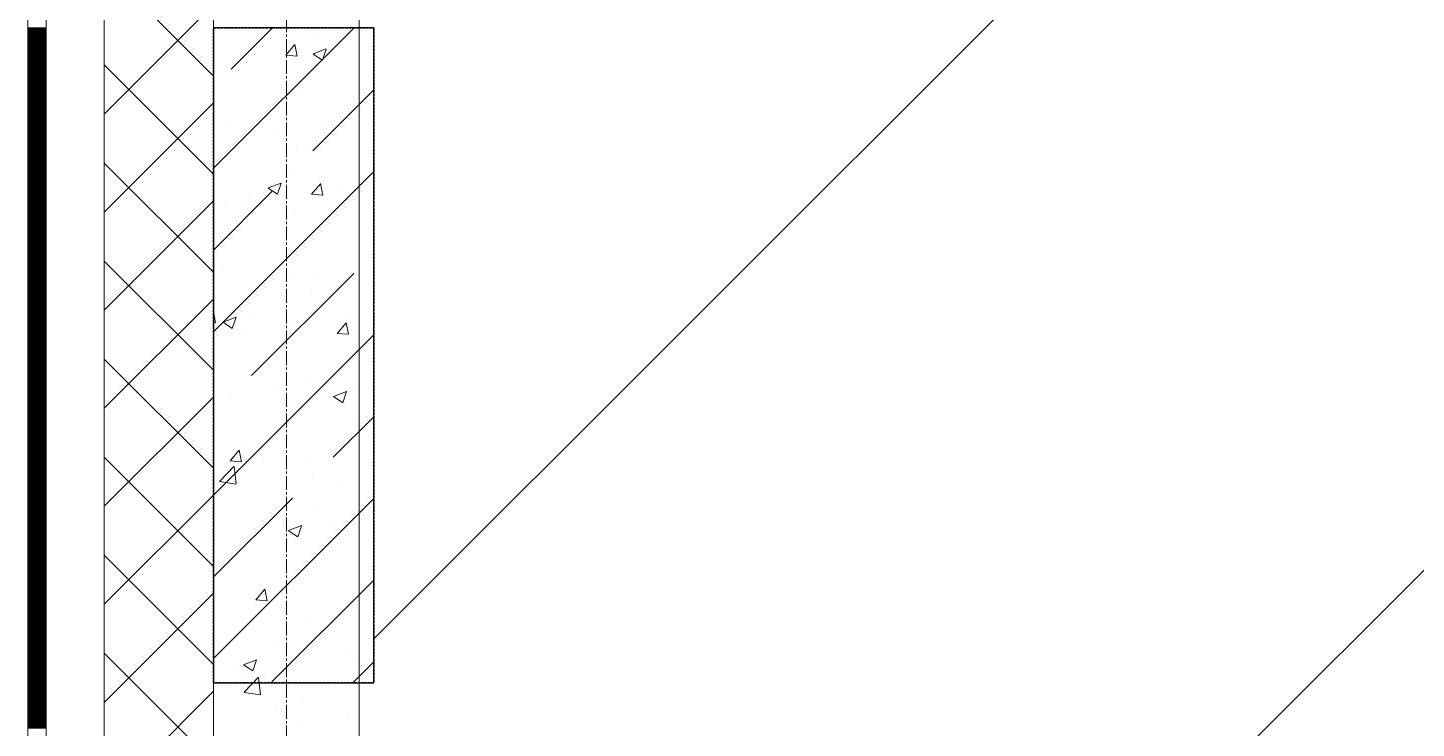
# Model space of a CAD drawing. Header units: millimetres. Extents: x 538266 to 1167394, y 114608 to 637157.
# Drawn here: x 828883 to 830789, y 162451 to 163413 of the extents above; entities that cross this region are included whole.
import ezdxf
from ezdxf.enums import TextEntityAlignment as Align

# ---------------------------------------------------------------- set-up
doc = ezdxf.new("R2010")
doc.units = ezdxf.units.MM
for name, pattern in [('CENTER2', [28.575, 19.05, -3.175, 3.175, -3.175]), ('DASHED', [19.05, 12.7, -6.35]), ('HIDDEN2', [4.7625, 3.175, -1.5875])]:
    doc.linetypes.add(name, pattern=pattern)
doc.layers.get('Defpoints').update_dxf_attribs({"color": 140})
doc.layers.add('АР_Делит', color=120, linetype='Continuous', lineweight=0, plot=False)
for name, color, linetype, lineweight in [('АР_Колонны', 70, 'Continuous', 30), ('АР_Стены ЖБ', 7, 'Continuous', 35), ('АР_Стены ПЕНОблок', 52, 'Continuous', 20), ('АР_Тонкая', 254, 'Continuous', 5), ('АР_Утеплитель', 31, 'Continuous', 0), ('АР_Штриховка', 8, 'Continuous', 0)]:
    doc.layers.add(name, color=color, linetype=linetype, lineweight=lineweight)
doc.layers.add('РД_Оси_100', color=7, linetype='Continuous', lineweight=0, true_color=0x525252)
doc.layers.add('ФВ-5', color=7, linetype='Continuous')
doc.styles.add('style1', font='ARIALN.TTF')

# ---------------------------------------------------------------- blocks, each defined once
blk = doc.blocks.new('2_этаж')
at = {"layer": 'АР_Колонны', "color": 18, "linetype": 'HIDDEN2', "lineweight": 25, "true_color": 0x000000}
for p, q in [((672773.6, 163413.2), (672993.6, 163413.2)), ((672773.6, 162513.2), (672773.6, 163413.2)), ((672993.6, 163413.2), (672993.6, 162513.2)), ((672993.6, 162513.2), (672773.6, 162513.2))]:
    blk.add_line(p, q, dxfattribs=at)
at = {"layer": 'АР_Колонны', "color": 18, "linetype": 'Continuous', "lineweight": 15, "true_color": 0x000000}
for p, q in [((672993.6, 163413.2), (672773.6, 163413.2)), ((672773.6, 163413.2), (672773.6, 162513.2)), ((672993.6, 163413.2), (672773.6, 163413.2)), ((672773.6, 163413.2), (672773.6, 162513.2)), ((672993.6, 162513.2), (672993.6, 163413.2)), ((672993.6, 162513.2), (672993.6, 163413.2)), ((672773.6, 162513.2), (672993.6, 162513.2)), ((672773.6, 162513.2), (672993.6, 162513.2))]:
    blk.add_line(p, q, dxfattribs=at)
at = {"layer": 'АР_Стены ЖБ', "color": 18, "linetype": 'Continuous', "lineweight": 30, "true_color": 0x000000}
for p, q in [((672993.6, 163413.2), (672773.6, 163413.2)), ((672773.6, 163413.2), (672773.6, 162513.2)), ((672993.6, 162513.2), (672993.6, 163413.2)), ((672773.6, 162513.2), (672993.6, 162513.2))]:
    blk.add_line(p, q, dxfattribs=at)
at = {"layer": 'АР_Стены ПЕНОблок', "color": 18, "linetype": 'Continuous', "lineweight": 20, "true_color": 0x000000}
for p, q in [((672773.6, 213213.2), (672773.6, 137013.2)), ((672973.6, 137013.2), (672973.6, 213213.2))]:
    blk.add_line(p, q, dxfattribs=at)
at = {"layer": 'АР_Тонкая', "color": 18, "linetype": 'Continuous', "lineweight": 5, "true_color": 0x000000}
for p, q in [((672518.6, 213213.2), (672518.6, 137013.2)), ((672543.6, 213213.2), (672543.6, 137013.2)), ((672543.6, 137013.2), (672543.6, 213213.2)), ((672623.6, 137013.2), (672623.6, 213213.2))]:
    blk.add_line(p, q, dxfattribs=at)
at = {"layer": 'АР_Утеплитель', "color": 18, "linetype": 'Continuous', "lineweight": 0, "true_color": 0x000000}
for p, q in [((672623.6, 213213.2), (672623.6, 137013.2)), ((672773.6, 137013.2), (672773.6, 213213.2))]:
    blk.add_line(p, q, dxfattribs=at)
at = {"layer": 'АР_Штриховка', "color": 18, "linetype": 'Continuous', "lineweight": 0, "true_color": 0x000000}
for p, q in [((672773.6, 163346.8), (672623.6, 163496.8)), ((672623.6, 163294.7), (672773.6, 163444.7)), ((672518.6, 163413), (672543.6, 163413)), ((672518.6, 163412), (672543.6, 163412)), ((672518.6, 163411), (672543.6, 163411)), ((672518.6, 163410), (672543.6, 163410)), ((672518.6, 163409), (672543.6, 163409)), ((672518.6, 163408), (672543.6, 163408)), ((672518.6, 163407), (672543.6, 163407)), ((672518.6, 163406), (672543.6, 163406)), ((672518.6, 163405), (672543.6, 163405)), ((672518.6, 163404), (672543.6, 163404)), ((672518.6, 163403), (672543.6, 163403)), ((672518.6, 163402), (672543.6, 163402)), ((672518.6, 163401), (672543.6, 163401)), ((672894.1, 163412.2), (672894.1, 163412.2)), ((672518.6, 163400), (672543.6, 163400)), ((672518.6, 163399), (672543.6, 163399)), ((672518.6, 163398), (672543.6, 163398)), ((672518.6, 163397), (672543.6, 163397)), ((672518.6, 163396), (672543.6, 163396)), ((672518.6, 163395), (672543.6, 163395)), ((672518.6, 163394), (672543.6, 163394)), ((672518.6, 163393), (672543.6, 163393)), ((672518.6, 163392), (672543.6, 163392)), ((672518.6, 163391), (672543.6, 163391)), ((672518.6, 163390), (672543.6, 163390)), ((672518.6, 163389), (672543.6, 163389)), ((672518.6, 163388), (672543.6, 163388)), ((672518.6, 163387), (672543.6, 163387)), ((672518.6, 163386), (672543.6, 163386)), ((672518.6, 163385), (672543.6, 163385)), ((672518.6, 163384), (672543.6, 163384)), ((672518.6, 163383), (672543.6, 163383)), ((672518.6, 163382), (672543.6, 163382)), ((672872.7, 163375.5), (672885, 163390.1)), ((672888.1, 163374.2), (672885.2, 163390.1)), ((672910.3, 163377.3), (672928.1, 163384.1)), ((672916.3, 163398.8), (672916.3, 163398.8)), ((672922.9, 163368.6), (672928, 163383.9)), ((672518.6, 163381), (672543.6, 163381)), ((672518.6, 163380), (672543.6, 163380)), ((672518.6, 163379), (672543.6, 163379)), ((672518.6, 163378), (672543.6, 163378)), ((672518.6, 163377), (672543.6, 163377)), ((672518.6, 163376), (672543.6, 163376)), ((672518.6, 163375), (672543.6, 163375)), ((672518.6, 163374), (672543.6, 163374)), ((672518.6, 163373), (672543.6, 163373)), ((672518.6, 163372), (672543.6, 163372)), ((672518.6, 163371), (672543.6, 163371)), ((672518.6, 163370), (672543.6, 163370)), ((672518.6, 163369), (672543.6, 163369)), ((672518.6, 163368), (672543.6, 163368)), ((672518.6, 163367), (672543.6, 163367)), ((672518.6, 163366), (672543.6, 163366)), ((672518.6, 163365), (672543.6, 163365)), ((672518.6, 163364), (672543.6, 163364)), ((672518.6, 163363), (672543.6, 163363)), ((672773.6, 163212.1), (672623.6, 163362.1)), ((672872.7, 163375.5), (672887.9, 163374.2)), ((672910.2, 163377.1), (672922.9, 163368.6)), ((672923, 163373.8), (672923, 163373.8)), ((672518.6, 163362), (672543.6, 163362)), ((672518.6, 163361), (672543.6, 163361)), ((672518.6, 163360), (672543.6, 163360)), ((672518.6, 163359), (672543.6, 163359)), ((672518.6, 163358), (672543.6, 163358)), ((672518.6, 163357), (672543.6, 163357)), ((672518.6, 163356), (672543.6, 163356)), ((672518.6, 163355), (672543.6, 163355)), ((672518.6, 163354), (672543.6, 163354)), ((672518.6, 163353), (672543.6, 163353)), ((672518.6, 163352), (672543.6, 163352)), ((672518.6, 163351), (672543.6, 163351)), ((672518.6, 163350), (672543.6, 163350)), ((672518.6, 163349), (672543.6, 163349)), ((672518.6, 163348), (672543.6, 163348)), ((672518.6, 163347), (672543.6, 163347)), ((672518.6, 163346), (672543.6, 163346)), ((672518.6, 163345), (672543.6, 163345)), ((672518.6, 163344), (672543.6, 163344)), ((672518.6, 163343), (672543.6, 163343)), ((672518.6, 163342), (672543.6, 163342)), ((672518.6, 163341), (672543.6, 163341)), ((672518.6, 163340), (672543.6, 163340)), ((672518.6, 163339), (672543.6, 163339)), ((672518.6, 163338), (672543.6, 163338)), ((672518.6, 163337), (672543.6, 163337)), ((672518.6, 163336), (672543.6, 163336)), ((672518.6, 163335), (672543.6, 163335)), ((672518.6, 163334), (672543.6, 163334)), ((672518.6, 163333), (672543.6, 163333)), ((672518.6, 163332), (672543.6, 163332)), ((672518.6, 163331), (672543.6, 163331)), ((672518.6, 163330), (672543.6, 163330)), ((672518.6, 163329), (672543.6, 163329)), ((672518.6, 163328), (672543.6, 163328)), ((672518.6, 163327), (672543.6, 163327)), ((672518.6, 163326), (672543.6, 163326)), ((672518.6, 163325), (672543.6, 163325)), ((672518.6, 163324), (672543.6, 163324)), ((672891, 163327.7), (672891, 163327.7)), ((672518.6, 163323), (672543.6, 163323)), ((672518.6, 163322), (672543.6, 163322)), ((672518.6, 163321), (672543.6, 163321)), ((672518.6, 163320), (672543.6, 163320)), ((672518.6, 163319), (672543.6, 163319)), ((672518.6, 163318), (672543.6, 163318)), ((672518.6, 163317), (672543.6, 163317)), ((672518.6, 163316), (672543.6, 163316)), ((672518.6, 163315), (672543.6, 163315)), ((672518.6, 163314), (672543.6, 163314)), ((672518.6, 163313), (672543.6, 163313)), ((672518.6, 163312), (672543.6, 163312)), ((672518.6, 163311), (672543.6, 163311)), ((672518.6, 163310), (672543.6, 163310)), ((672518.6, 163309), (672543.6, 163309)), ((672518.6, 163308), (672543.6, 163308)), ((672518.6, 163307), (672543.6, 163307)), ((672518.6, 163306), (672543.6, 163306)), ((672518.6, 163305), (672543.6, 163305)), ((672623.6, 163160), (672773.6, 163310)), ((672872.3, 163312.3), (672872.3, 163312.3)), ((672518.6, 163304), (672543.6, 163304)), ((672518.6, 163303), (672543.6, 163303)), ((672518.6, 163302), (672543.6, 163302)), ((672518.6, 163301), (672543.6, 163301)), ((672518.6, 163300), (672543.6, 163300)), ((672518.6, 163299), (672543.6, 163299)), ((672518.6, 163298), (672543.6, 163298)), ((672518.6, 163297), (672543.6, 163297)), ((672518.6, 163296), (672543.6, 163296)), ((672518.6, 163295), (672543.6, 163295)), ((672518.6, 163294), (672543.6, 163294)), ((672518.6, 163293), (672543.6, 163293)), ((672518.6, 163292), (672543.6, 163292)), ((672518.6, 163291), (672543.6, 163291)), ((672518.6, 163290), (672543.6, 163290)), ((672518.6, 163289), (672543.6, 163289)), ((672518.6, 163288), (672543.6, 163288)), ((672518.6, 163287), (672543.6, 163287)), ((672518.6, 163286), (672543.6, 163286)), ((672518.6, 163285), (672543.6, 163285)), ((672518.6, 163284), (672543.6, 163284)), ((672518.6, 163283), (672543.6, 163283)), ((672518.6, 163282), (672543.6, 163282)), ((672518.6, 163281), (672543.6, 163281)), ((672518.6, 163280), (672543.6, 163280)), ((672518.6, 163279), (672543.6, 163279)), ((672518.6, 163278), (672543.6, 163278)), ((672518.6, 163277), (672543.6, 163277)), ((672518.6, 163276), (672543.6, 163276)), ((672518.6, 163275), (672543.6, 163275)), ((672518.6, 163274), (672543.6, 163274)), ((672518.6, 163273), (672543.6, 163273)), ((672518.6, 163272), (672543.6, 163272)), ((672518.6, 163271), (672543.6, 163271)), ((672518.6, 163270), (672543.6, 163270)), ((672518.6, 163269), (672543.6, 163269)), ((672518.6, 163268), (672543.6, 163268)), ((672518.6, 163267), (672543.6, 163267)), ((672790.3, 163283.9), (672790.3, 163283.9)), ((672856.1, 163273.6), (672856.1, 163273.6)), ((672919.7, 163282), (672919.7, 163282)), ((672925.8, 163278.2), (672925.8, 163278.2)), ((672518.6, 163266), (672543.6, 163266)), ((672518.6, 163265), (672543.6, 163265)), ((672518.6, 163264), (672543.6, 163264)), ((672518.6, 163263), (672543.6, 163263)), ((672518.6, 163262), (672543.6, 163262)), ((672518.6, 163261), (672543.6, 163261)), ((672518.6, 163260), (672543.6, 163260)), ((672518.6, 163259), (672543.6, 163259)), ((672518.6, 163258), (672543.6, 163258)), ((672518.6, 163257), (672543.6, 163257)), ((672518.6, 163256), (672543.6, 163256)), ((672518.6, 163255), (672543.6, 163255)), ((672518.6, 163254), (672543.6, 163254)), ((672518.6, 163253), (672543.6, 163253)), ((672518.6, 163252), (672543.6, 163252)), ((672518.6, 163251), (672543.6, 163251)), ((672518.6, 163250), (672543.6, 163250)), ((672518.6, 163249), (672543.6, 163249)), ((672518.6, 163248), (672543.6, 163248)), ((672518.6, 163247), (672543.6, 163247)), ((672518.6, 163246), (672543.6, 163246)), ((672518.6, 163245), (672543.6, 163245)), ((672518.6, 163244), (672543.6, 163244)), ((672518.6, 163243), (672543.6, 163243)), ((672518.6, 163242), (672543.6, 163242)), ((672518.6, 163241), (672543.6, 163241)), ((672518.6, 163240), (672543.6, 163240)), ((672518.6, 163239), (672543.6, 163239)), ((672518.6, 163238), (672543.6, 163238)), ((672518.6, 163237), (672543.6, 163237)), ((672518.6, 163236), (672543.6, 163236)), ((672518.6, 163235), (672543.6, 163235)), ((672518.6, 163234), (672543.6, 163234)), ((672518.6, 163233), (672543.6, 163233)), ((672518.6, 163232), (672543.6, 163232)), ((672518.6, 163231), (672543.6, 163231)), ((672518.6, 163230), (672543.6, 163230)), ((672518.6, 163229), (672543.6, 163229)), ((672887.9, 163243.1), (672887.9, 163243.1)), ((672905.8, 163247.3), (672905.8, 163247.3)), ((672518.6, 163228), (672543.6, 163228)), ((672518.6, 163227), (672543.6, 163227)), ((672518.6, 163226), (672543.6, 163226)), ((672518.6, 163225), (672543.6, 163225)), ((672518.6, 163224), (672543.6, 163224)), ((672518.6, 163223), (672543.6, 163223)), ((672518.6, 163222), (672543.6, 163222)), ((672518.6, 163221), (672543.6, 163221)), ((672518.6, 163220), (672543.6, 163220)), ((672518.6, 163219), (672543.6, 163219)), ((672518.6, 163218), (672543.6, 163218)), ((672518.6, 163217), (672543.6, 163217)), ((672518.6, 163216), (672543.6, 163216)), ((672518.6, 163215), (672543.6, 163215)), ((672518.6, 163214), (672543.6, 163214)), ((672518.6, 163213), (672543.6, 163213)), ((672518.6, 163212), (672543.6, 163212)), ((672518.6, 163211), (672543.6, 163211)), ((672518.6, 163210), (672543.6, 163210)), ((672773.6, 163077.4), (672623.6, 163227.4)), ((672518.6, 163209), (672543.6, 163209)), ((672518.6, 163208), (672543.6, 163208)), ((672518.6, 163207), (672543.6, 163207)), ((672518.6, 163206), (672543.6, 163206)), ((672518.6, 163205), (672543.6, 163205)), ((672518.6, 163204), (672543.6, 163204)), ((672518.6, 163203), (672543.6, 163203)), ((672518.6, 163202), (672543.6, 163202)), ((672518.6, 163201), (672543.6, 163201)), ((672518.6, 163200), (672543.6, 163200)), ((672518.6, 163199), (672543.6, 163199)), ((672518.6, 163198), (672543.6, 163198)), ((672518.6, 163197), (672543.6, 163197)), ((672518.6, 163196), (672543.6, 163196)), ((672518.6, 163195), (672543.6, 163195)), ((672518.6, 163194), (672543.6, 163194)), ((672518.6, 163193), (672543.6, 163193)), ((672518.6, 163192), (672543.6, 163192)), ((672518.6, 163191), (672543.6, 163191)), ((672848.4, 163192.9), (672861.1, 163184.4)), ((672848.5, 163193.1), (672866.3, 163199.9)), ((672861.1, 163184.4), (672866.2, 163199.8)), ((672908, 163184.5), (672920.2, 163199)), ((672923.4, 163183.2), (672920.4, 163199.1)), ((672949.1, 163194.5), (672949.1, 163194.5)), ((672966.6, 163191.5), (672966.6, 163191.5)), ((672518.6, 163190), (672543.6, 163190)), ((672518.6, 163189), (672543.6, 163189)), ((672518.6, 163188), (672543.6, 163188)), ((672518.6, 163187), (672543.6, 163187)), ((672518.6, 163186), (672543.6, 163186)), ((672518.6, 163185), (672543.6, 163185)), ((672518.6, 163184), (672543.6, 163184)), ((672518.6, 163183), (672543.6, 163183)), ((672518.6, 163182), (672543.6, 163182)), ((672518.6, 163181), (672543.6, 163181)), ((672518.6, 163180), (672543.6, 163180)), ((672518.6, 163179), (672543.6, 163179)), ((672518.6, 163178), (672543.6, 163178)), ((672518.6, 163177), (672543.6, 163177)), ((672518.6, 163176), (672543.6, 163176)), ((672518.6, 163175), (672543.6, 163175)), ((672518.6, 163174), (672543.6, 163174)), ((672518.6, 163173), (672543.6, 163173)), ((672518.6, 163172), (672543.6, 163172)), ((672623.6, 163025.3), (672773.6, 163175.3)), ((672789.3, 163173.4), (672789.3, 163173.4)), ((672821.8, 163183.2), (672821.8, 163183.2)), ((672852.9, 163181.8), (672852.9, 163181.8)), ((672908, 163184.4), (672923.2, 163183.1)), ((672957.4, 163177.4), (672957.4, 163177.4)), ((672518.6, 163171), (672543.6, 163171)), ((672518.6, 163170), (672543.6, 163170)), ((672518.6, 163169), (672543.6, 163169)), ((672518.6, 163168), (672543.6, 163168)), ((672518.6, 163167), (672543.6, 163167)), ((672518.6, 163166), (672543.6, 163166)), ((672518.6, 163165), (672543.6, 163165)), ((672518.6, 163164), (672543.6, 163164)), ((672518.6, 163163), (672543.6, 163163)), ((672518.6, 163162), (672543.6, 163162)), ((672518.6, 163161), (672543.6, 163161)), ((672518.6, 163160), (672543.6, 163160)), ((672518.6, 163159), (672543.6, 163159)), ((672518.6, 163158), (672543.6, 163158)), ((672518.6, 163157), (672543.6, 163157)), ((672518.6, 163156), (672543.6, 163156)), ((672518.6, 163155), (672543.6, 163155)), ((672518.6, 163154), (672543.6, 163154)), ((672518.6, 163153), (672543.6, 163153)), ((672818.5, 163166.1), (672818.5, 163166.1)), ((672884.8, 163158.6), (672884.8, 163158.6)), ((672518.6, 163152), (672543.6, 163152)), ((672518.6, 163151), (672543.6, 163151)), ((672518.6, 163150), (672543.6, 163150)), ((672518.6, 163149), (672543.6, 163149)), ((672518.6, 163148), (672543.6, 163148)), ((672518.6, 163147), (672543.6, 163147)), ((672518.6, 163146), (672543.6, 163146)), ((672518.6, 163145), (672543.6, 163145)), ((672518.6, 163144), (672543.6, 163144)), ((672518.6, 163143), (672543.6, 163143)), ((672518.6, 163142), (672543.6, 163142)), ((672518.6, 163141), (672543.6, 163141)), ((672518.6, 163140), (672543.6, 163140)), ((672518.6, 163139), (672543.6, 163139)), ((672518.6, 163138), (672543.6, 163138)), ((672518.6, 163137), (672543.6, 163137)), ((672518.6, 163136), (672543.6, 163136)), ((672518.6, 163135), (672543.6, 163135)), ((672518.6, 163134), (672543.6, 163134)), ((672518.6, 163133), (672543.6, 163133)), ((672518.6, 163132), (672543.6, 163132)), ((672518.6, 163131), (672543.6, 163131)), ((672518.6, 163130), (672543.6, 163130)), ((672518.6, 163129), (672543.6, 163129)), ((672518.6, 163128), (672543.6, 163128)), ((672518.6, 163127), (672543.6, 163127)), ((672518.6, 163126), (672543.6, 163126)), ((672518.6, 163125), (672543.6, 163125)), ((672518.6, 163124), (672543.6, 163124)), ((672518.6, 163123), (672543.6, 163123)), ((672518.6, 163122), (672543.6, 163122)), ((672518.6, 163121), (672543.6, 163121)), ((672518.6, 163120), (672543.6, 163120)), ((672518.6, 163119), (672543.6, 163119)), ((672518.6, 163118), (672543.6, 163118)), ((672518.6, 163117), (672543.6, 163117)), ((672518.6, 163116), (672543.6, 163116)), ((672518.6, 163115), (672543.6, 163115)), ((672518.6, 163114), (672543.6, 163114)), ((672518.6, 163113), (672543.6, 163113)), ((672518.6, 163112), (672543.6, 163112)), ((672518.6, 163111), (672543.6, 163111)), ((672518.6, 163110), (672543.6, 163110)), ((672518.6, 163109), (672543.6, 163109)), ((672518.6, 163108), (672543.6, 163108)), ((672518.6, 163107), (672543.6, 163107)), ((672518.6, 163106), (672543.6, 163106)), ((672518.6, 163105), (672543.6, 163105)), ((672518.6, 163104), (672543.6, 163104)), ((672518.6, 163103), (672543.6, 163103)), ((672518.6, 163102), (672543.6, 163102)), ((672518.6, 163101), (672543.6, 163101)), ((672518.6, 163100), (672543.6, 163100)), ((672518.6, 163099), (672543.6, 163099)), ((672518.6, 163098), (672543.6, 163098)), ((672518.6, 163097), (672543.6, 163097)), ((672518.6, 163096), (672543.6, 163096)), ((672518.6, 163095), (672543.6, 163095)), ((672518.6, 163094), (672543.6, 163094)), ((672518.6, 163093), (672543.6, 163093)), ((672518.6, 163092), (672543.6, 163092)), ((672518.6, 163091), (672543.6, 163091)), ((672518.6, 163090), (672543.6, 163090)), ((672518.6, 163089), (672543.6, 163089)), ((672518.6, 163088), (672543.6, 163088)), ((672518.6, 163087), (672543.6, 163087)), ((672518.6, 163086), (672543.6, 163086)), ((672518.6, 163085), (672543.6, 163085)), ((672518.6, 163084), (672543.6, 163084)), ((672518.6, 163083), (672543.6, 163083)), ((672518.6, 163082), (672543.6, 163082)), ((672518.6, 163081), (672543.6, 163081)), ((672518.6, 163080), (672543.6, 163080)), ((672518.6, 163079), (672543.6, 163079)), ((672518.6, 163078), (672543.6, 163078)), ((672518.6, 163077), (672543.6, 163077)), ((672773.6, 162942.7), (672623.6, 163092.7)), ((672786.1, 163081.6), (672786.1, 163081.6)), ((672882.3, 163094.3), (672882.3, 163094.3)), ((672915.5, 163077.2), (672915.5, 163077.2)), ((672518.6, 163076), (672543.6, 163076)), ((672518.6, 163075), (672543.6, 163075)), ((672518.6, 163074), (672543.6, 163074)), ((672518.6, 163073), (672543.6, 163073)), ((672518.6, 163072), (672543.6, 163072)), ((672518.6, 163071), (672543.6, 163071)), ((672518.6, 163070), (672543.6, 163070)), ((672518.6, 163069), (672543.6, 163069)), ((672518.6, 163068), (672543.6, 163068)), ((672518.6, 163067), (672543.6, 163067)), ((672518.6, 163066), (672543.6, 163066)), ((672518.6, 163065), (672543.6, 163065)), ((672518.6, 163064), (672543.6, 163064)), ((672518.6, 163063), (672543.6, 163063)), ((672518.6, 163062), (672543.6, 163062)), ((672518.6, 163061), (672543.6, 163061)), ((672518.6, 163060), (672543.6, 163060)), ((672518.6, 163059), (672543.6, 163059)), ((672518.6, 163058), (672543.6, 163058)), ((672881.7, 163074), (672881.7, 163074)), ((672518.6, 163057), (672543.6, 163057)), ((672518.6, 163056), (672543.6, 163056)), ((672518.6, 163055), (672543.6, 163055)), ((672518.6, 163054), (672543.6, 163054)), ((672518.6, 163053), (672543.6, 163053)), ((672518.6, 163052), (672543.6, 163052)), ((672518.6, 163051), (672543.6, 163051)), ((672518.6, 163050), (672543.6, 163050)), ((672518.6, 163049), (672543.6, 163049)), ((672518.6, 163048), (672543.6, 163048)), ((672518.6, 163047), (672543.6, 163047)), ((672518.6, 163046), (672543.6, 163046)), ((672518.6, 163045), (672543.6, 163045)), ((672518.6, 163044), (672543.6, 163044)), ((672518.6, 163043), (672543.6, 163043)), ((672518.6, 163042), (672543.6, 163042)), ((672518.6, 163041), (672543.6, 163041)), ((672518.6, 163040), (672543.6, 163040)), ((672518.6, 163039), (672543.6, 163039)), ((672623.6, 162890.6), (672773.6, 163040.6)), ((672907.9, 163047.6), (672907.9, 163047.6)), ((672518.6, 163038), (672543.6, 163038)), ((672518.6, 163037), (672543.6, 163037)), ((672518.6, 163036), (672543.6, 163036)), ((672518.6, 163035), (672543.6, 163035)), ((672518.6, 163034), (672543.6, 163034)), ((672518.6, 163033), (672543.6, 163033)), ((672518.6, 163032), (672543.6, 163032)), ((672518.6, 163031), (672543.6, 163031)), ((672518.6, 163030), (672543.6, 163030)), ((672518.6, 163029), (672543.6, 163029)), ((672518.6, 163028), (672543.6, 163028)), ((672518.6, 163027), (672543.6, 163027)), ((672518.6, 163026), (672543.6, 163026)), ((672518.6, 163025), (672543.6, 163025)), ((672518.6, 163024), (672543.6, 163024)), ((672518.6, 163023), (672543.6, 163023)), ((672518.6, 163022), (672543.6, 163022)), ((672518.6, 163021), (672543.6, 163021)), ((672518.6, 163020), (672543.6, 163020)), ((672518.6, 163019), (672543.6, 163019)), ((672776.4, 163008), (672773.6, 163023.5)), ((672825.9, 163019.3), (672825.9, 163019.3)), ((672518.6, 163018), (672543.6, 163018)), ((672518.6, 163017), (672543.6, 163017)), ((672518.6, 163016), (672543.6, 163016)), ((672518.6, 163015), (672543.6, 163015)), ((672518.6, 163014), (672543.6, 163014)), ((672518.6, 163013), (672543.6, 163013)), ((672518.6, 163012), (672543.6, 163012)), ((672518.6, 163011), (672543.6, 163011)), ((672518.6, 163010), (672543.6, 163010)), ((672518.6, 163009), (672543.6, 163009)), ((672518.6, 163008), (672543.6, 163008)), ((672518.6, 163007), (672543.6, 163007)), ((672518.6, 163006), (672543.6, 163006)), ((672518.6, 163005), (672543.6, 163005)), ((672518.6, 163004), (672543.6, 163004)), ((672518.6, 163003), (672543.6, 163003)), ((672518.6, 163002), (672543.6, 163002)), ((672518.6, 163001), (672543.6, 163001)), ((672518.6, 163000), (672543.6, 163000)), ((672773.6, 163008.2), (672776.2, 163008)), ((672786.6, 163008.7), (672799.3, 163000.2)), ((672786.7, 163008.9), (672804.5, 163015.7)), ((672799.3, 163000.2), (672804.4, 163015.6)), ((672943.2, 162993.4), (672955.5, 163008)), ((672958.6, 162992.1), (672955.7, 163008)), ((672961.4, 163013.5), (672961.4, 163013.5)), ((672518.6, 162999), (672543.6, 162999)), ((672518.6, 162998), (672543.6, 162998)), ((672518.6, 162997), (672543.6, 162997)), ((672518.6, 162996), (672543.6, 162996)), ((672518.6, 162995), (672543.6, 162995)), ((672518.6, 162994), (672543.6, 162994)), ((672518.6, 162993), (672543.6, 162993)), ((672518.6, 162992), (672543.6, 162992)), ((672518.6, 162991), (672543.6, 162991)), ((672518.6, 162990), (672543.6, 162990)), ((672518.6, 162989), (672543.6, 162989)), ((672518.6, 162988), (672543.6, 162988)), ((672518.6, 162987), (672543.6, 162987)), ((672518.6, 162986), (672543.6, 162986)), ((672518.6, 162985), (672543.6, 162985)), ((672518.6, 162984), (672543.6, 162984)), ((672518.6, 162983), (672543.6, 162983)), ((672518.6, 162982), (672543.6, 162982)), ((672518.6, 162981), (672543.6, 162981)), ((672815.5, 162994.1), (672815.5, 162994.1)), ((672878.6, 162989.5), (672878.6, 162989.5)), ((672943.2, 162993.4), (672958.4, 162992.1)), ((672518.6, 162980), (672543.6, 162980)), ((672518.6, 162979), (672543.6, 162979)), ((672518.6, 162978), (672543.6, 162978)), ((672518.6, 162977), (672543.6, 162977)), ((672518.6, 162976), (672543.6, 162976)), ((672518.6, 162975), (672543.6, 162975)), ((672518.6, 162974), (672543.6, 162974)), ((672518.6, 162973), (672543.6, 162973)), ((672518.6, 162972), (672543.6, 162972)), ((672518.6, 162971), (672543.6, 162971)), ((672518.6, 162970), (672543.6, 162970)), ((672518.6, 162969), (672543.6, 162969)), ((672518.6, 162968), (672543.6, 162968)), ((672518.6, 162967), (672543.6, 162967)), ((672518.6, 162966), (672543.6, 162966)), ((672518.6, 162965), (672543.6, 162965)), ((672518.6, 162964), (672543.6, 162964)), ((672518.6, 162963), (672543.6, 162963)), ((672518.6, 162962), (672543.6, 162962)), ((672518.6, 162961), (672543.6, 162961)), ((672518.6, 162960), (672543.6, 162960)), ((672518.6, 162959), (672543.6, 162959)), ((672518.6, 162958), (672543.6, 162958)), ((672518.6, 162957), (672543.6, 162957)), ((672518.6, 162956), (672543.6, 162956)), ((672518.6, 162955), (672543.6, 162955)), ((672518.6, 162954), (672543.6, 162954)), ((672518.6, 162953), (672543.6, 162953)), ((672518.6, 162952), (672543.6, 162952)), ((672518.6, 162951), (672543.6, 162951)), ((672518.6, 162950), (672543.6, 162950)), ((672518.6, 162949), (672543.6, 162949)), ((672518.6, 162948), (672543.6, 162948)), ((672518.6, 162947), (672543.6, 162947)), ((672518.6, 162946), (672543.6, 162946)), ((672518.6, 162945), (672543.6, 162945)), ((672518.6, 162944), (672543.6, 162944)), ((672518.6, 162943), (672543.6, 162943)), ((672773.6, 162808), (672623.6, 162958)), ((672518.6, 162942), (672543.6, 162942)), ((672518.6, 162941), (672543.6, 162941)), ((672518.6, 162940), (672543.6, 162940)), ((672518.6, 162939), (672543.6, 162939)), ((672518.6, 162938), (672543.6, 162938)), ((672518.6, 162937), (672543.6, 162937)), ((672518.6, 162936), (672543.6, 162936)), ((672518.6, 162935), (672543.6, 162935)), ((672518.6, 162934), (672543.6, 162934)), ((672518.6, 162933), (672543.6, 162933)), ((672518.6, 162932), (672543.6, 162932)), ((672518.6, 162931), (672543.6, 162931)), ((672518.6, 162930), (672543.6, 162930)), ((672518.6, 162929), (672543.6, 162929)), ((672518.6, 162928), (672543.6, 162928)), ((672518.6, 162927), (672543.6, 162927)), ((672518.6, 162926), (672543.6, 162926)), ((672518.6, 162925), (672543.6, 162925)), ((672518.6, 162924), (672543.6, 162924)), ((672905, 162925.6), (672905, 162925.6)), ((672518.6, 162923), (672543.6, 162923)), ((672518.6, 162922), (672543.6, 162922)), ((672518.6, 162921), (672543.6, 162921)), ((672518.6, 162920), (672543.6, 162920)), ((672518.6, 162919), (672543.6, 162919)), ((672518.6, 162918), (672543.6, 162918)), ((672518.6, 162917), (672543.6, 162917)), ((672518.6, 162916), (672543.6, 162916)), ((672518.6, 162915), (672543.6, 162915)), ((672518.6, 162914), (672543.6, 162914)), ((672518.6, 162913), (672543.6, 162913)), ((672518.6, 162912), (672543.6, 162912)), ((672518.6, 162911), (672543.6, 162911)), ((672518.6, 162910), (672543.6, 162910)), ((672518.6, 162909), (672543.6, 162909)), ((672518.6, 162908), (672543.6, 162908)), ((672518.6, 162907), (672543.6, 162907)), ((672518.6, 162906), (672543.6, 162906)), ((672518.6, 162905), (672543.6, 162905)), ((672623.6, 162755.9), (672773.6, 162905.9)), ((672857.4, 162918.5), (672857.4, 162918.5)), ((672875.5, 162904.9), (672875.5, 162904.9)), ((672909.1, 162915), (672909.1, 162915)), ((672938.3, 162906.6), (672956.1, 162913.4)), ((672938.3, 162906.5), (672950.9, 162898)), ((672950.9, 162898), (672956.1, 162913.3)), ((672972.6, 162923.4), (672972.6, 162923.4)), ((672518.6, 162904), (672543.6, 162904)), ((672518.6, 162903), (672543.6, 162903)), ((672518.6, 162902), (672543.6, 162902)), ((672518.6, 162901), (672543.6, 162901)), ((672518.6, 162900), (672543.6, 162900)), ((672518.6, 162899), (672543.6, 162899)), ((672518.6, 162898), (672543.6, 162898)), ((672518.6, 162897), (672543.6, 162897)), ((672518.6, 162896), (672543.6, 162896)), ((672518.6, 162895), (672543.6, 162895)), ((672518.6, 162894), (672543.6, 162894)), ((672518.6, 162893), (672543.6, 162893)), ((672518.6, 162892), (672543.6, 162892)), ((672518.6, 162891), (672543.6, 162891)), ((672518.6, 162890), (672543.6, 162890)), ((672518.6, 162889), (672543.6, 162889)), ((672518.6, 162888), (672543.6, 162888)), ((672518.6, 162887), (672543.6, 162887)), ((672518.6, 162886), (672543.6, 162886)), ((672518.6, 162885), (672543.6, 162885)), ((672518.6, 162884), (672543.6, 162884)), ((672518.6, 162883), (672543.6, 162883)), ((672518.6, 162882), (672543.6, 162882)), ((672518.6, 162881), (672543.6, 162881)), ((672518.6, 162880), (672543.6, 162880)), ((672518.6, 162879), (672543.6, 162879)), ((672518.6, 162878), (672543.6, 162878)), ((672518.6, 162877), (672543.6, 162877)), ((672518.6, 162876), (672543.6, 162876)), ((672518.6, 162875), (672543.6, 162875)), ((672518.6, 162874), (672543.6, 162874)), ((672518.6, 162873), (672543.6, 162873)), ((672518.6, 162872), (672543.6, 162872)), ((672518.6, 162871), (672543.6, 162871)), ((672518.6, 162870), (672543.6, 162870)), ((672518.6, 162869), (672543.6, 162869)), ((672518.6, 162868), (672543.6, 162868)), ((672518.6, 162867), (672543.6, 162867)), ((672965.9, 162869.9), (672965.9, 162869.9)), ((672518.6, 162866), (672543.6, 162866)), ((672518.6, 162865), (672543.6, 162865)), ((672518.6, 162864), (672543.6, 162864)), ((672518.6, 162863), (672543.6, 162863)), ((672518.6, 162862), (672543.6, 162862)), ((672518.6, 162861), (672543.6, 162861)), ((672518.6, 162860), (672543.6, 162860)), ((672518.6, 162859), (672543.6, 162859)), ((672518.6, 162858), (672543.6, 162858)), ((672518.6, 162857), (672543.6, 162857)), ((672518.6, 162856), (672543.6, 162856)), ((672518.6, 162855), (672543.6, 162855)), ((672518.6, 162854), (672543.6, 162854)), ((672518.6, 162853), (672543.6, 162853)), ((672518.6, 162852), (672543.6, 162852)), ((672518.6, 162851), (672543.6, 162851)), ((672518.6, 162850), (672543.6, 162850)), ((672518.6, 162849), (672543.6, 162849)), ((672518.6, 162848), (672543.6, 162848)), ((672518.6, 162847), (672543.6, 162847)), ((672518.6, 162846), (672543.6, 162846)), ((672518.6, 162845), (672543.6, 162845)), ((672518.6, 162844), (672543.6, 162844)), ((672518.6, 162843), (672543.6, 162843)), ((672518.6, 162842), (672543.6, 162842)), ((672518.6, 162841), (672543.6, 162841)), ((672518.6, 162840), (672543.6, 162840)), ((672518.6, 162839), (672543.6, 162839)), ((672518.6, 162838), (672543.6, 162838)), ((672518.6, 162837), (672543.6, 162837)), ((672518.6, 162836), (672543.6, 162836)), ((672518.6, 162835), (672543.6, 162835)), ((672518.6, 162834), (672543.6, 162834)), ((672518.6, 162833), (672543.6, 162833)), ((672518.6, 162832), (672543.6, 162832)), ((672518.6, 162831), (672543.6, 162831)), ((672518.6, 162830), (672543.6, 162830)), ((672518.6, 162829), (672543.6, 162829)), ((672796.3, 162818.3), (672808.5, 162832.9)), ((672811.7, 162817), (672808.7, 162832.9)), ((672817.7, 162844.4), (672817.7, 162844.4)), ((672518.6, 162828), (672543.6, 162828)), ((672518.6, 162827), (672543.6, 162827)), ((672518.6, 162826), (672543.6, 162826)), ((672518.6, 162825), (672543.6, 162825)), ((672518.6, 162824), (672543.6, 162824)), ((672518.6, 162823), (672543.6, 162823)), ((672518.6, 162822), (672543.6, 162822)), ((672518.6, 162821), (672543.6, 162821)), ((672518.6, 162820), (672543.6, 162820)), ((672518.6, 162819), (672543.6, 162819)), ((672518.6, 162818), (672543.6, 162818)), ((672518.6, 162817), (672543.6, 162817)), ((672518.6, 162816), (672543.6, 162816)), ((672518.6, 162815), (672543.6, 162815)), ((672518.6, 162814), (672543.6, 162814)), ((672518.6, 162813), (672543.6, 162813)), ((672518.6, 162812), (672543.6, 162812)), ((672518.6, 162811), (672543.6, 162811)), ((672518.6, 162810), (672543.6, 162810)), ((672773.6, 162673.3), (672623.6, 162823.3)), ((672781.7, 162789.8), (672801.5, 162810.4)), ((672796.3, 162818.3), (672811.5, 162816.9)), ((672804.4, 162786.3), (672801.6, 162810.4)), ((672842.2, 162814.9), (672842.2, 162814.9)), ((672872.5, 162820.4), (672872.5, 162820.4)), ((672905.8, 162823.2), (672905.8, 162823.2)), ((672518.6, 162809), (672543.6, 162809)), ((672518.6, 162808), (672543.6, 162808)), ((672518.6, 162807), (672543.6, 162807)), ((672518.6, 162806), (672543.6, 162806)), ((672518.6, 162805), (672543.6, 162805)), ((672518.6, 162804), (672543.6, 162804)), ((672518.6, 162803), (672543.6, 162803)), ((672518.6, 162802), (672543.6, 162802)), ((672518.6, 162801), (672543.6, 162801)), ((672518.6, 162800), (672543.6, 162800)), ((672518.6, 162799), (672543.6, 162799)), ((672518.6, 162798), (672543.6, 162798)), ((672518.6, 162797), (672543.6, 162797)), ((672518.6, 162796), (672543.6, 162796)), ((672518.6, 162795), (672543.6, 162795)), ((672518.6, 162794), (672543.6, 162794)), ((672518.6, 162793), (672543.6, 162793)), ((672518.6, 162792), (672543.6, 162792)), ((672518.6, 162791), (672543.6, 162791)), ((672518.6, 162790), (672543.6, 162790)), ((672518.6, 162789), (672543.6, 162789)), ((672518.6, 162788), (672543.6, 162788)), ((672518.6, 162787), (672543.6, 162787)), ((672518.6, 162786), (672543.6, 162786)), ((672518.6, 162785), (672543.6, 162785)), ((672518.6, 162784), (672543.6, 162784)), ((672518.6, 162783), (672543.6, 162783)), ((672518.6, 162782), (672543.6, 162782)), ((672518.6, 162781), (672543.6, 162781)), ((672518.6, 162780), (672543.6, 162780)), ((672518.6, 162779), (672543.6, 162779)), ((672518.6, 162778), (672543.6, 162778)), ((672518.6, 162777), (672543.6, 162777)), ((672518.6, 162776), (672543.6, 162776)), ((672518.6, 162775), (672543.6, 162775)), ((672518.6, 162774), (672543.6, 162774)), ((672518.6, 162773), (672543.6, 162773)), ((672518.6, 162772), (672543.6, 162772)), ((672781.8, 162789.7), (672804.3, 162786.2)), ((672807.9, 162788.7), (672807.9, 162788.7)), ((672943.5, 162783), (672943.5, 162783)), ((672518.6, 162771), (672543.6, 162771)), ((672518.6, 162770), (672543.6, 162770)), ((672518.6, 162769), (672543.6, 162769)), ((672518.6, 162768), (672543.6, 162768)), ((672518.6, 162767), (672543.6, 162767)), ((672518.6, 162766), (672543.6, 162766)), ((672518.6, 162765), (672543.6, 162765)), ((672518.6, 162764), (672543.6, 162764)), ((672518.6, 162763), (672543.6, 162763)), ((672518.6, 162762), (672543.6, 162762)), ((672518.6, 162761), (672543.6, 162761)), ((672518.6, 162760), (672543.6, 162760)), ((672518.6, 162759), (672543.6, 162759)), ((672518.6, 162758), (672543.6, 162758)), ((672518.6, 162757), (672543.6, 162757)), ((672518.6, 162756), (672543.6, 162756)), ((672518.6, 162755), (672543.6, 162755)), ((672518.6, 162754), (672543.6, 162754)), ((672518.6, 162753), (672543.6, 162753)), ((672623.6, 162621.2), (672773.6, 162771.2)), ((672861.4, 162754.6), (672861.4, 162754.6)), ((672914.8, 162755.6), (672914.8, 162755.6)), ((672518.6, 162752), (672543.6, 162752)), ((672518.6, 162751), (672543.6, 162751)), ((672518.6, 162750), (672543.6, 162750)), ((672518.6, 162749), (672543.6, 162749)), ((672518.6, 162748), (672543.6, 162748)), ((672518.6, 162747), (672543.6, 162747)), ((672518.6, 162746), (672543.6, 162746)), ((672518.6, 162745), (672543.6, 162745)), ((672518.6, 162744), (672543.6, 162744)), ((672518.6, 162743), (672543.6, 162743)), ((672518.6, 162742), (672543.6, 162742)), ((672518.6, 162741), (672543.6, 162741)), ((672518.6, 162740), (672543.6, 162740)), ((672518.6, 162739), (672543.6, 162739)), ((672518.6, 162738), (672543.6, 162738)), ((672518.6, 162737), (672543.6, 162737)), ((672518.6, 162736), (672543.6, 162736)), ((672518.6, 162735), (672543.6, 162735)), ((672518.6, 162734), (672543.6, 162734)), ((672869.4, 162735.8), (672869.4, 162735.8)), ((672935.2, 162735.7), (672935.2, 162735.7)), ((672518.6, 162733), (672543.6, 162733)), ((672518.6, 162732), (672543.6, 162732)), ((672518.6, 162731), (672543.6, 162731)), ((672518.6, 162730), (672543.6, 162730)), ((672518.6, 162729), (672543.6, 162729)), ((672518.6, 162728), (672543.6, 162728)), ((672518.6, 162727), (672543.6, 162727)), ((672518.6, 162726), (672543.6, 162726)), ((672518.6, 162725), (672543.6, 162725)), ((672518.6, 162724), (672543.6, 162724)), ((672518.6, 162723), (672543.6, 162723)), ((672518.6, 162722), (672543.6, 162722)), ((672518.6, 162721), (672543.6, 162721)), ((672518.6, 162720), (672543.6, 162720)), ((672518.6, 162719), (672543.6, 162719)), ((672518.6, 162718), (672543.6, 162718)), ((672518.6, 162717), (672543.6, 162717)), ((672518.6, 162716), (672543.6, 162716)), ((672518.6, 162715), (672543.6, 162715)), ((672775.4, 162714.7), (672775.4, 162714.7)), ((672839, 162723.1), (672839, 162723.1)), ((672876.5, 162722.4), (672894.3, 162729.3)), ((672876.5, 162722.3), (672889.1, 162713.8)), ((672889.1, 162713.8), (672894.3, 162729.1)), ((672518.6, 162714), (672543.6, 162714)), ((672518.6, 162713), (672543.6, 162713)), ((672518.6, 162712), (672543.6, 162712)), ((672518.6, 162711), (672543.6, 162711)), ((672518.6, 162710), (672543.6, 162710)), ((672518.6, 162709), (672543.6, 162709)), ((672518.6, 162708), (672543.6, 162708)), ((672518.6, 162707), (672543.6, 162707)), ((672518.6, 162706), (672543.6, 162706)), ((672518.6, 162705), (672543.6, 162705)), ((672518.6, 162704), (672543.6, 162704)), ((672518.6, 162703), (672543.6, 162703)), ((672518.6, 162702), (672543.6, 162702)), ((672518.6, 162701), (672543.6, 162701)), ((672518.6, 162700), (672543.6, 162700)), ((672518.6, 162699), (672543.6, 162699)), ((672518.6, 162698), (672543.6, 162698)), ((672518.6, 162697), (672543.6, 162697)), ((672518.6, 162696), (672543.6, 162696)), ((672518.6, 162695), (672543.6, 162695)), ((672518.6, 162694), (672543.6, 162694)), ((672518.6, 162693), (672543.6, 162693)), ((672518.6, 162692), (672543.6, 162692)), ((672518.6, 162691), (672543.6, 162691)), ((672518.6, 162690), (672543.6, 162690)), ((672518.6, 162689), (672543.6, 162689)), ((672518.6, 162688), (672543.6, 162688)), ((672518.6, 162687), (672543.6, 162687)), ((672518.6, 162686), (672543.6, 162686)), ((672518.6, 162685), (672543.6, 162685)), ((672518.6, 162684), (672543.6, 162684)), ((672518.6, 162683), (672543.6, 162683)), ((672518.6, 162682), (672543.6, 162682)), ((672518.6, 162681), (672543.6, 162681)), ((672518.6, 162680), (672543.6, 162680)), ((672518.6, 162679), (672543.6, 162679)), ((672518.6, 162678), (672543.6, 162678)), ((672518.6, 162677), (672543.6, 162677)), ((672518.6, 162676), (672543.6, 162676)), ((672773.6, 162538.6), (672623.6, 162688.6)), ((672518.6, 162675), (672543.6, 162675)), ((672518.6, 162674), (672543.6, 162674)), ((672518.6, 162673), (672543.6, 162673)), ((672518.6, 162672), (672543.6, 162672)), ((672518.6, 162671), (672543.6, 162671)), ((672518.6, 162670), (672543.6, 162670)), ((672518.6, 162669), (672543.6, 162669)), ((672518.6, 162668), (672543.6, 162668)), ((672518.6, 162667), (672543.6, 162667)), ((672518.6, 162666), (672543.6, 162666)), ((672518.6, 162665), (672543.6, 162665)), ((672518.6, 162664), (672543.6, 162664)), ((672518.6, 162663), (672543.6, 162663)), ((672518.6, 162662), (672543.6, 162662)), ((672518.6, 162661), (672543.6, 162661)), ((672518.6, 162660), (672543.6, 162660)), ((672518.6, 162659), (672543.6, 162659)), ((672518.6, 162658), (672543.6, 162658)), ((672518.6, 162657), (672543.6, 162657)), ((672518.6, 162656), (672543.6, 162656)), ((672518.6, 162655), (672543.6, 162655)), ((672518.6, 162654), (672543.6, 162654)), ((672518.6, 162653), (672543.6, 162653)), ((672518.6, 162652), (672543.6, 162652)), ((672518.6, 162651), (672543.6, 162651)), ((672518.6, 162650), (672543.6, 162650)), ((672518.6, 162649), (672543.6, 162649)), ((672518.6, 162648), (672543.6, 162648)), ((672518.6, 162647), (672543.6, 162647)), ((672518.6, 162646), (672543.6, 162646)), ((672518.6, 162645), (672543.6, 162645)), ((672518.6, 162644), (672543.6, 162644)), ((672518.6, 162643), (672543.6, 162643)), ((672518.6, 162642), (672543.6, 162642)), ((672518.6, 162641), (672543.6, 162641)), ((672518.6, 162640), (672543.6, 162640)), ((672518.6, 162639), (672543.6, 162639)), ((672518.6, 162638), (672543.6, 162638)), ((672831.5, 162627.2), (672843.8, 162641.8)), ((672846.9, 162625.9), (672844, 162641.8)), ((672866.3, 162651.2), (672866.3, 162651.2)), ((672893, 162653.9), (672893, 162653.9)), ((672518.6, 162637), (672543.6, 162637)), ((672518.6, 162636), (672543.6, 162636)), ((672518.6, 162635), (672543.6, 162635)), ((672518.6, 162634), (672543.6, 162634)), ((672518.6, 162633), (672543.6, 162633)), ((672518.6, 162632), (672543.6, 162632)), ((672518.6, 162631), (672543.6, 162631)), ((672518.6, 162630), (672543.6, 162630)), ((672518.6, 162629), (672543.6, 162629)), ((672518.6, 162628), (672543.6, 162628)), ((672518.6, 162627), (672543.6, 162627)), ((672518.6, 162626), (672543.6, 162626)), ((672518.6, 162625), (672543.6, 162625)), ((672518.6, 162624), (672543.6, 162624)), ((672518.6, 162623), (672543.6, 162623)), ((672518.6, 162622), (672543.6, 162622)), ((672518.6, 162621), (672543.6, 162621)), ((672518.6, 162620), (672543.6, 162620)), ((672518.6, 162619), (672543.6, 162619)), ((672623.6, 162486.5), (672773.6, 162636.5)), ((672831.5, 162627.2), (672846.7, 162625.9)), ((672868.4, 162635.5), (672868.4, 162635.5)), ((672518.6, 162618), (672543.6, 162618)), ((672518.6, 162617), (672543.6, 162617)), ((672518.6, 162616), (672543.6, 162616)), ((672518.6, 162615), (672543.6, 162615)), ((672518.6, 162614), (672543.6, 162614)), ((672518.6, 162613), (672543.6, 162613)), ((672518.6, 162612), (672543.6, 162612)), ((672518.6, 162611), (672543.6, 162611)), ((672518.6, 162610), (672543.6, 162610)), ((672518.6, 162609), (672543.6, 162609)), ((672518.6, 162608), (672543.6, 162608)), ((672518.6, 162607), (672543.6, 162607)), ((672518.6, 162606), (672543.6, 162606)), ((672518.6, 162605), (672543.6, 162605)), ((672518.6, 162604), (672543.6, 162604)), ((672518.6, 162603), (672543.6, 162603)), ((672518.6, 162602), (672543.6, 162602)), ((672518.6, 162601), (672543.6, 162601)), ((672518.6, 162600), (672543.6, 162600)), ((672904.3, 162604), (672904.3, 162604)), ((672518.6, 162599), (672543.6, 162599)), ((672518.6, 162598), (672543.6, 162598)), ((672518.6, 162597), (672543.6, 162597)), ((672518.6, 162596), (672543.6, 162596)), ((672518.6, 162595), (672543.6, 162595)), ((672518.6, 162594), (672543.6, 162594)), ((672518.6, 162593), (672543.6, 162593)), ((672518.6, 162592), (672543.6, 162592)), ((672518.6, 162591), (672543.6, 162591)), ((672518.6, 162590), (672543.6, 162590)), ((672518.6, 162589), (672543.6, 162589)), ((672518.6, 162588), (672543.6, 162588)), ((672518.6, 162587), (672543.6, 162587)), ((672518.6, 162586), (672543.6, 162586)), ((672518.6, 162585), (672543.6, 162585)), ((672518.6, 162584), (672543.6, 162584)), ((672518.6, 162583), (672543.6, 162583)), ((672518.6, 162582), (672543.6, 162582)), ((672518.6, 162581), (672543.6, 162581)), ((672518.6, 162580), (672543.6, 162580)), ((672518.6, 162579), (672543.6, 162579)), ((672518.6, 162578), (672543.6, 162578)), ((672518.6, 162577), (672543.6, 162577)), ((672518.6, 162576), (672543.6, 162576)), ((672518.6, 162575), (672543.6, 162575)), ((672518.6, 162574), (672543.6, 162574)), ((672518.6, 162573), (672543.6, 162573)), ((672518.6, 162572), (672543.6, 162572)), ((672518.6, 162571), (672543.6, 162571)), ((672518.6, 162570), (672543.6, 162570)), ((672518.6, 162569), (672543.6, 162569)), ((672518.6, 162568), (672543.6, 162568)), ((672518.6, 162567), (672543.6, 162567)), ((672518.6, 162566), (672543.6, 162566)), ((672518.6, 162565), (672543.6, 162565)), ((672518.6, 162564), (672543.6, 162564)), ((672518.6, 162563), (672543.6, 162563)), ((672518.6, 162562), (672543.6, 162562)), ((672863.2, 162566.7), (672863.2, 162566.7)), ((672518.6, 162561), (672543.6, 162561)), ((672518.6, 162560), (672543.6, 162560)), ((672518.6, 162559), (672543.6, 162559)), ((672518.6, 162558), (672543.6, 162558)), ((672518.6, 162557), (672543.6, 162557)), ((672518.6, 162556), (672543.6, 162556)), ((672518.6, 162555), (672543.6, 162555)), ((672518.6, 162554), (672543.6, 162554)), ((672518.6, 162553), (672543.6, 162553)), ((672518.6, 162552), (672543.6, 162552)), ((672518.6, 162551), (672543.6, 162551)), ((672518.6, 162550), (672543.6, 162550)), ((672518.6, 162549), (672543.6, 162549)), ((672518.6, 162548), (672543.6, 162548)), ((672518.6, 162547), (672543.6, 162547)), ((672518.6, 162546), (672543.6, 162546)), ((672518.6, 162545), (672543.6, 162545)), ((672518.6, 162544), (672543.6, 162544)), ((672518.6, 162543), (672543.6, 162543)), ((672773.6, 162403.9), (672623.6, 162553.9)), ((672814.7, 162538.2), (672832.5, 162545.1)), ((672827.3, 162529.6), (672832.5, 162544.9)), ((672962, 162556.5), (672962, 162556.5)), ((672965.1, 162548.2), (672965.1, 162548.2)), ((672518.6, 162542), (672543.6, 162542)), ((672518.6, 162541), (672543.6, 162541)), ((672518.6, 162540), (672543.6, 162540)), ((672518.6, 162539), (672543.6, 162539)), ((672518.6, 162538), (672543.6, 162538)), ((672518.6, 162537), (672543.6, 162537)), ((672518.6, 162536), (672543.6, 162536)), ((672518.6, 162535), (672543.6, 162535)), ((672518.6, 162534), (672543.6, 162534)), ((672518.6, 162533), (672543.6, 162533)), ((672518.6, 162532), (672543.6, 162532)), ((672518.6, 162531), (672543.6, 162531)), ((672518.6, 162530), (672543.6, 162530)), ((672518.6, 162529), (672543.6, 162529)), ((672518.6, 162528), (672543.6, 162528)), ((672518.6, 162527), (672543.6, 162527)), ((672518.6, 162526), (672543.6, 162526)), ((672518.6, 162525), (672543.6, 162525)), ((672518.6, 162524), (672543.6, 162524)), ((672801.6, 162535.4), (672801.6, 162535.4)), ((672814.7, 162538.1), (672827.3, 162529.6)), ((672843.5, 162524.1), (672843.5, 162524.1)), ((672518.6, 162523), (672543.6, 162523)), ((672518.6, 162522), (672543.6, 162522)), ((672518.6, 162521), (672543.6, 162521)), ((672518.6, 162520), (672543.6, 162520)), ((672518.6, 162519), (672543.6, 162519)), ((672518.6, 162518), (672543.6, 162518)), ((672518.6, 162517), (672543.6, 162517)), ((672518.6, 162516), (672543.6, 162516)), ((672518.6, 162515), (672543.6, 162515)), ((672518.6, 162514), (672543.6, 162514)), ((672518.6, 162513), (672543.6, 162513)), ((672518.6, 162512), (672543.6, 162512)), ((672518.6, 162511), (672543.6, 162511)), ((672518.6, 162510), (672543.6, 162510)), ((672518.6, 162509), (672543.6, 162509)), ((672518.6, 162508), (672543.6, 162508)), ((672518.6, 162507), (672543.6, 162507)), ((672518.6, 162506), (672543.6, 162506)), ((672518.6, 162505), (672543.6, 162505)), ((672815.4, 162500.3), (672835.2, 162521)), ((672817, 162522.8), (672817, 162522.8)), ((672838, 162496.8), (672835.2, 162521)), ((672518.6, 162504), (672543.6, 162504)), ((672518.6, 162503), (672543.6, 162503)), ((672518.6, 162502), (672543.6, 162502)), ((672518.6, 162501), (672543.6, 162501)), ((672518.6, 162500), (672543.6, 162500)), ((672518.6, 162499), (672543.6, 162499)), ((672518.6, 162498), (672543.6, 162498)), ((672518.6, 162497), (672543.6, 162497)), ((672518.6, 162496), (672543.6, 162496)), ((672518.6, 162495), (672543.6, 162495)), ((672518.6, 162494), (672543.6, 162494)), ((672518.6, 162493), (672543.6, 162493)), ((672518.6, 162492), (672543.6, 162492)), ((672518.6, 162491), (672543.6, 162491)), ((672518.6, 162490), (672543.6, 162490)), ((672518.6, 162489), (672543.6, 162489)), ((672518.6, 162488), (672543.6, 162488)), ((672518.6, 162487), (672543.6, 162487)), ((672518.6, 162486), (672543.6, 162486)), ((672623.6, 162351.8), (672773.6, 162501.8)), ((672815.4, 162500.2), (672838, 162496.7)), ((672897, 162490), (672897, 162490)), ((672518.6, 162485), (672543.6, 162485)), ((672518.6, 162484), (672543.6, 162484)), ((672518.6, 162483), (672543.6, 162483)), ((672518.6, 162482), (672543.6, 162482)), ((672518.6, 162481), (672543.6, 162481)), ((672518.6, 162480), (672543.6, 162480)), ((672518.6, 162479), (672543.6, 162479)), ((672518.6, 162478), (672543.6, 162478)), ((672518.6, 162477), (672543.6, 162477)), ((672518.6, 162476), (672543.6, 162476)), ((672518.6, 162475), (672543.6, 162475)), ((672518.6, 162474), (672543.6, 162474)), ((672518.6, 162473), (672543.6, 162473)), ((672518.6, 162472), (672543.6, 162472)), ((672518.6, 162471), (672543.6, 162471)), ((672518.6, 162470), (672543.6, 162470)), ((672518.6, 162469), (672543.6, 162469)), ((672518.6, 162468), (672543.6, 162468)), ((672518.6, 162467), (672543.6, 162467)), ((672860.1, 162482.1), (672860.1, 162482.1)), ((672518.6, 162466), (672543.6, 162466)), ((672518.6, 162465), (672543.6, 162465)), ((672518.6, 162464), (672543.6, 162464)), ((672518.6, 162463), (672543.6, 162463)), ((672518.6, 162462), (672543.6, 162462)), ((672518.6, 162461), (672543.6, 162461)), ((672518.6, 162460), (672543.6, 162460)), ((672518.6, 162459), (672543.6, 162459)), ((672518.6, 162458), (672543.6, 162458)), ((672518.6, 162457), (672543.6, 162457)), ((672518.6, 162456), (672543.6, 162456)), ((672518.6, 162455), (672543.6, 162455)), ((672518.6, 162454), (672543.6, 162454)), ((672518.6, 162453), (672543.6, 162453)), ((672518.6, 162452), (672543.6, 162452)), ((672518.6, 162451), (672543.6, 162451)), ((672895.2, 162456.3), (672895.2, 162456.3)), ((672958.7, 162464.7), (672958.7, 162464.7))]:
    blk.add_line(p, q, dxfattribs=at)
at = {"layer": 'АР_Штриховка', "color": 18, "linetype": 'Continuous', "lineweight": 5, "true_color": 0x000000}
for p, q in [((672773.6, 163220.2), (672966.6, 163413.2)), ((672797.6, 163356.5), (672854.4, 163413.2)), ((672909.9, 163244.2), (672993.6, 163327.9)), ((672773.6, 162995.7), (672993.6, 163215.7)), ((672881.8, 163216.2), (672881.8, 163216.2)), ((672773.6, 163107.9), (672853.7, 163188.1)), ((672825.7, 162935.5), (672966, 163075.8)), ((672773.6, 162771.2), (672993.6, 162991.2)), ((672797.6, 162907.5), (672797.6, 162907.5)), ((672937.9, 162823.3), (672993.6, 162878.9)), ((672909.9, 162795.2), (672909.9, 162795.2)), ((672773.6, 162658.9), (672881.8, 162767.1)), ((672773.6, 162546.7), (672993.6, 162766.7)), ((672853.7, 162514.6), (672993.6, 162654.4)), ((672964.7, 162513.2), (672993.6, 162542.2))]:
    blk.add_line(p, q, dxfattribs=at)
at = {"layer": 'Defpoints', "color": 18, "true_color": 0x000000, "style": 'style1'}
for p in [(677970.6, 219836.4), (678101.2, 211681.4)]:
    blk.add_attdef('АР-ПОМЕЩЕНИЕ:НАИМЕНОВАНИЕ', text='', height=100, dxfattribs=at).set_placement(p, align=Align.MIDDLE)
blk = doc.blocks.new('СОШ_2200_АР_ОСИ_М100_28.05.24')
at = {"layer": 'АР_Делит', "color": 251, "linetype": 'DASHED', "true_color": 0x636466}
blk.add_lwpolyline([(114955, 135155), (114955, -355), (93595.036, -355), (93595.036, 13855), (94145, 13855), (94145, 68320), (66055, 68320), (66055, 13857.73), (83455, 13857.73), (83455, -355), (45245, -355), (45245, 13145), (44695, 13145), (44695, 26755), (45245, 26755), (45245, 68320), (20455, 68320), (20455, 26755), (27955, 26755), (27955, 13145), (-355, 13145), (-355, 100855)], dxfattribs=at)
at = {"layer": 'РД_Оси_100', "color": 251, "linetype": 'CENTER2', "true_color": 0x636466}
blk.add_line((0, -6155), (0, 139938.679), dxfattribs=at)

msp = doc.modelspace()

# ---------------------------------------------------------------- hatches: boundary and pattern name
at = {"layer": 'ФВ-5'}
h = msp.add_hatch(dxfattribs=at)
h.set_pattern_fill('ANSI31', color=3, scale=300)
h.paths.add_polyline_path([(849237.8, 163561), (849237.8, 164465.5, -0.27475), (849124.9, 164655.5, -0.245742), (849217.8, 164833.2), (849217.8, 165213.2), (845769.5, 165213.2, -0.618518), (845382.3, 165213.2), (843647.8, 165213.2), (843647.8, 164913.2), (842747.8, 164913.2), (842747.8, 165213.2), (842667.8, 165213.2), (842667.8, 164793.2), (841647.8, 164793.2), (841647.8, 164713.2), (841647.8, 161813.2), (841647.8, 161313.2), (841647.8, 160413.2), (841647.8, 158613.2), (841647.8, 158389.4, -0.260437), (841750.8, 158205.2, -0.260437), (841647.8, 158020.9), (841647.8, 157055.6, -0.260437), (841750.8, 156871.3, -0.260437), (841647.8, 156687.1), (841647.8, 156333.2), (842017.8, 156333.2), (842017.8, 156113.2), (849237.8, 156113.2), (849237.8, 156880.9, -0.27475), (849124.9, 157071, -0.27475), (849237.8, 157261), (849237.8, 160413.2), (849217.8, 160413.2), (849217.8, 161313.2), (849218.5, 162377, -0.246803), (849124.9, 162555.2, -0.27475), (849237.8, 162745.2), (849237.8, 163180.9, -0.27475), (849124.9, 163371, -0.27475)])
h.paths.add_polyline_path([(845558.6, 161396), (845008.6, 161396, -1), (845008.6, 161996), (845558.6, 161996, -1)], flags=16)
h.paths.add_polyline_path([(842291.6, 157558.9, -1), (841691.6, 157558.9, -1)], flags=16)
h.paths.add_polyline_path([(849124.9, 171855.5, -0.27475), (849237.8, 172045.6), (849237.8, 172480.9, -0.27475), (849124.9, 172671, -0.27475), (849237.8, 172861), (849237.8, 173765.5, -0.27475), (849124.9, 173955.5, -0.27475), (849237.8, 174145.6), (849237.8, 174163.2), (849217.8, 174163.2), (849217.8, 174513.2), (844057.8, 174513.2), (844057.8, 174513.2), (844057.8, 174213.2), (843157.8, 174213.2), (843157.8, 174513.2), (843077.8, 174513.2), (843077.8, 174093.2), (842057.8, 174093.2), (842057.8, 173373.2), (842057.8, 172433.2), (841647.8, 172433.2), (841647.8, 172363.2), (841647.8, 170613.2), (841647.8, 169713.2), (841647.8, 169339.4, -0.260437), (841750.8, 169155.2, -0.260437), (841647.8, 168970.9), (841670.8, 167335.5, -1), (842270.8, 167335.5, -1), (841670.8, 167335.5), (841650.7, 166353.8, -0.256246), (841750.8, 166171.3, -0.105217), (841732, 166083.2), (841867.8, 166083.2), (841867.8, 165413.2), (845385.9, 165413.2, -0.594367), (845765.9, 165413.2), (849217.8, 165413.2), (849217.8, 165913.2), (849218.1, 166193.1, -0.246072), (849124.9, 166371, -0.27475), (849237.8, 166561), (849237.8, 169713.2), (849213.5, 169713.2), (849217.8, 169717.5), (849217.8, 170613.2), (849218.9, 171677.1, -0.247282)])
h.paths.add_polyline_path([(845615.6, 168700.6), (845065.6, 168700.6, -1), (845065.6, 169300.6), (845615.6, 169300.6, -1)], flags=16)
h.paths.add_polyline_path([(836927.8, 171813.2), (836927.8, 172713.2), (836927.8, 172987.1, -0.260437), (836824.9, 173171.3, -0.260437), (836927.8, 173355.6), (836927.8, 175970.9, -0.260437), (836824.9, 176155.2, -0.260437), (836927.8, 176339.4), (836927.8, 176413.2), (836927.8, 176913.2), (833193.3, 176913.2, -0.618518), (832806.2, 176913.2), (829360.5, 176913.2), (829357.8, 176910.6), (829357.8, 176413.2), (829357.7, 176237.4, -0.255873), (829457.6, 176055.2, -0.284268), (829337.8, 175861.6), (829337.8, 172713.2), (829357.8, 172713.2), (829357.8, 171813.2), (829357.2, 170753.9, -0.256632), (829457.6, 170571.3, -0.284268), (829337.8, 170377.8), (829337.8, 169948.7, -0.284268), (829457.6, 169755.2, -0.284268), (829337.8, 169561.6), (829337.8, 168664.9, -0.284268), (829457.6, 168471.3, -0.255743), (829357.8, 168289.1), (829357.8, 167813.2), (832809.7, 167813.2, -0.594367), (833189.8, 167813.2), (834927.8, 167813.2), (834927.8, 168113.2), (835827.8, 168113.2), (835827.8, 167813.2), (835907.8, 167813.2), (835907.8, 168233.2), (836927.8, 168233.2), (836927.8, 168313.2)])
h.paths.add_polyline_path([(832552.1, 172650.6), (832002.1, 172650.6, -1), (832002.1, 173250.6), (832552.1, 173250.6, -1)], flags=16)
h.paths.add_polyline_path([(836927.8, 166670.9, -0.260437), (836824.9, 166855.2, -0.105217), (836843.6, 166943.2), (836707.8, 166943.2), (836707.8, 167613.2), (833193.3, 167613.2, -0.618518), (832806.2, 167613.2), (829357.8, 167613.2), (829357.8, 167113.2), (829357.7, 166937.5, -0.255913), (829457.6, 166755.2, -0.284268), (829337.8, 166561.6), (829337.8, 163413.2), (829357.8, 163413.2), (829357.8, 162513.2), (829357, 161454.1, -0.256955), (829457.6, 161271.3, -0.284268), (829337.8, 161077.8), (829337.8, 160648.7, -0.284268), (829457.6, 160455.2, -0.284268), (829337.8, 160261.6), (829337.8, 159364.9, -0.284268), (829457.6, 159171.3, -0.255743), (829357.8, 158989.1), (829357.8, 158513.2), (832809.7, 158513.3, -0.59466), (833189.8, 158513.3), (834927.8, 158513.4), (834927.8, 158513.4), (834927.8, 158813.4), (835827.8, 158813.4), (835827.8, 158513.4), (835907.8, 158513.4), (835907.8, 158933.4), (836927.8, 158933.4), (836927.8, 159013.2), (836927.8, 159543.2), (836927.8, 161303.2), (836927.8, 161813.2), (836927.8, 162513.2), (836927.8, 163413.2), (836927.8, 163687.1, -0.260437), (836824.9, 163871.3, -0.260437), (836927.8, 164055.6)])
h.paths.add_polyline_path([(832518.2, 163600.5), (831968.2, 163600.5, -1), (831968.2, 164200.5), (832518.2, 164200.5, -1)], flags=16)

# ---------------------------------------------------------------- block references
msp.add_blockref('2_этаж', (156364.3, 0))
at = {"layer": 'РД_Оси_100'}
msp.add_blockref('СОШ_2200_АР_ОСИ_М100_28.05.24', (829237.8, 122413.2), dxfattribs=at)

doc.saveas('drawing.dxf')
